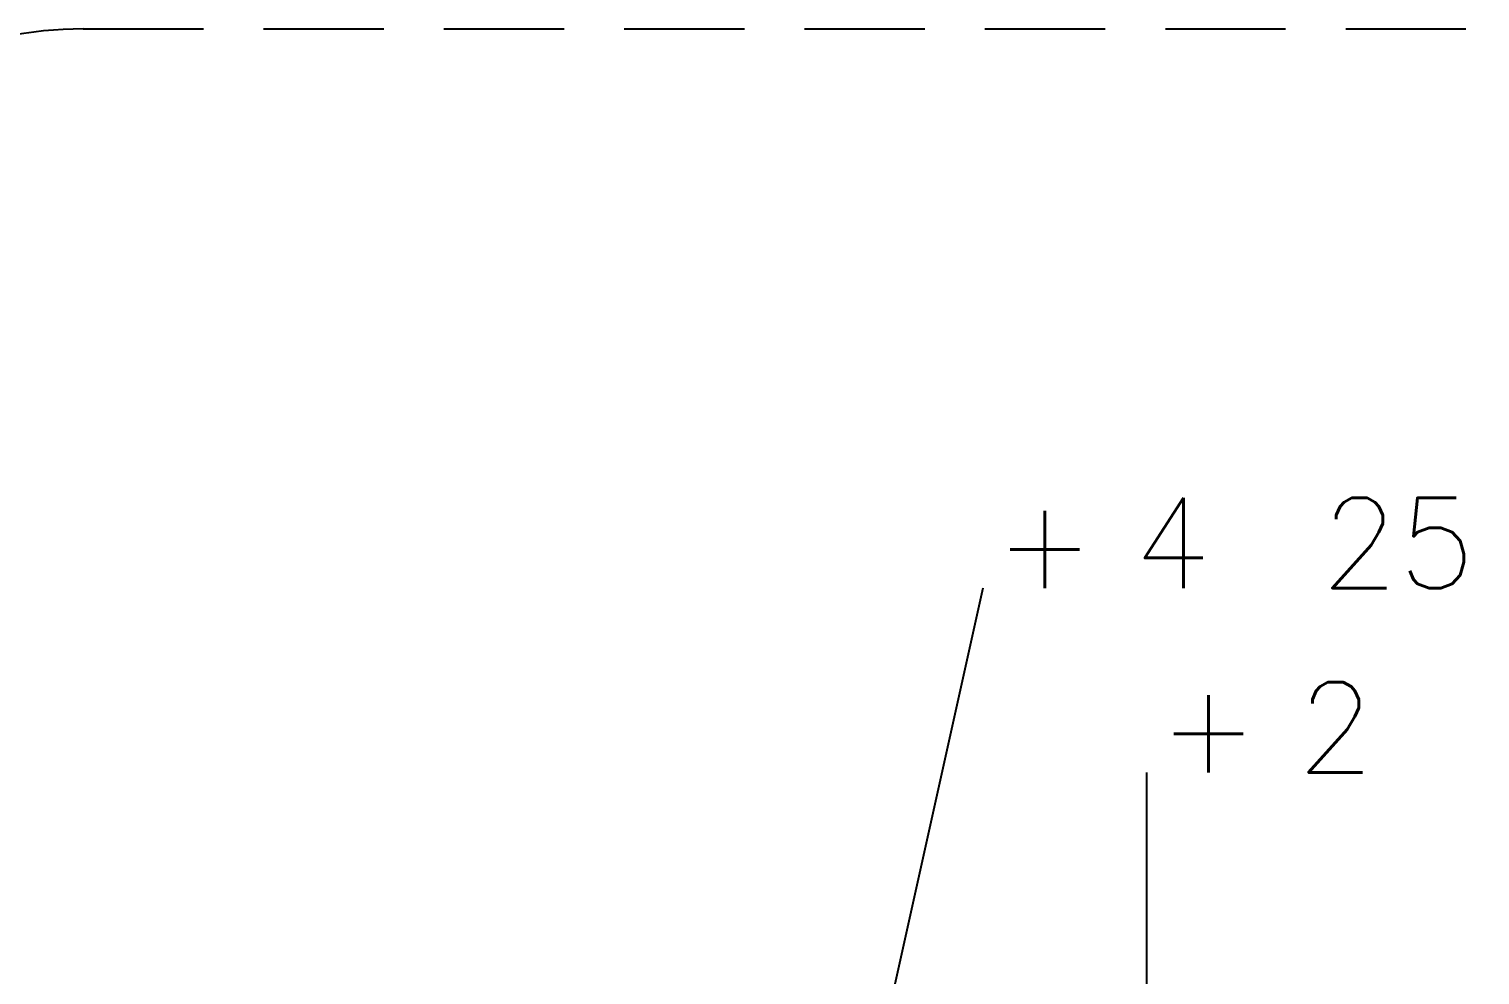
# Model space of a CAD drawing. Extents: x -9133 to 18268, y -11863 to 17290.
# Drawn here: x 470.6 to 651.6, y 3552.5 to 3670.5 of the extents above; entities that cross this region are included whole.
import ezdxf
from ezdxf.enums import TextEntityAlignment as Align

# ---------------------------------------------------------------- set-up
doc = ezdxf.new("R2010")
doc.units = 0
doc.header["$LTSCALE"] = 30
doc.header["$MEASUREMENT"] = 0
doc.linetypes.add('EJEG$0$DASHED', pattern=[0.75, 0.5, -0.25])
doc.layers.get('0').update_dxf_attribs({"linetype": 'CONTINUOUS'})
doc.layers.add('EJEG$0$CORTES', color=5, linetype='CONTINUOUS')
doc.layers.add('EJEG$0$RLA-FE', color=7, linetype='CONTINUOUS')
doc.styles.add('EJEG$0$RomanS', font='romans.shx', dxfattribs={"height": 11.25})

# ---------------------------------------------------------------- blocks, each defined once
blk = doc.blocks.new('*U167')
at = {"layer": 'EJEG$0$RLA-FE', "color": 3, "style": 'EJEG$0$RomanS', "flags": 8}
for tag, p in [('F=', (137.58, 36.32)), ('NUM', (151.98, 36.32))]:
    blk.add_attdef(tag, text='', height=11.25, dxfattribs=at).set_placement(p, align=Align.RIGHT)
at = {"layer": 'EJEG$0$RLA-FE', "color": 3, "style": 'EJEG$0$RomanS'}
for tag, p, flags in [('PHI', (155.88, 36.54), 14), ('DIAM', (165.74, 36.32), 12), ('MINUS', (187.75, 36.32), 13), ('MARK', (201.15, 36.32), 13), ('TEXTO_FE1', (204.45, 36.32), 8), ('TEXTO_FE2', (271.97, 36.34), 8), ('TIPO', (398.8, -75.78), 13), ('NVECES', (384.93, -94.72), 13), ('NUMFE', (388.86, -114.48), 13), ('CAPA', (397.06, -133.6), 13), ('DESPLAZA', (278.34, -151.59), 13), ('ESPACIO', (284.39, -169.95), 13), ('CANT', (298.23, -188.75), 13)]:
    blk.add_attdef(tag, p, '', height=11.25, dxfattribs=dict(at, flags=flags))
blk = doc.blocks.new('*U166')
at = {"layer": 'EJEG$0$RLA-FE', "color": 3, "style": 'EJEG$0$RomanS', "flags": 8}
for tag, p in [('F=', (117.17, 66.32)), ('NUM', (131.58, 66.32))]:
    blk.add_attdef(tag, text='', height=11.25, dxfattribs=at).set_placement(p, align=Align.RIGHT)
at = {"layer": 'EJEG$0$RLA-FE', "color": 3, "style": 'EJEG$0$RomanS'}
for tag, p, flags in [('PHI', (135.47, 66.54), 14), ('DIAM', (145.33, 66.32), 12), ('MINUS', (167.35, 66.32), 13), ('MARK', (180.74, 66.32), 13), ('TEXTO_FE1', (184.04, 66.32), 8), ('TEXTO_FE2', (251.56, 66.34), 8), ('TIPO', (353.8, -75.78), 13), ('NVECES', (339.93, -94.72), 13), ('NUMFE', (343.86, -114.48), 13), ('CAPA', (352.06, -133.6), 13), ('DESPLAZA', (278.34, -151.59), 13), ('ESPACIO', (284.39, -169.95), 13), ('CANT', (298.23, -188.75), 13)]:
    blk.add_attdef(tag, p, '', height=11.25, dxfattribs=dict(at, flags=flags))
blk = doc.blocks.new('EJEG')
at = {"layer": 'EJEG$0$CORTES', "color": 1, "linetype": 'EJEG$0$DASHED'}
blk.add_lwpolyline([(-1653.39, 1301.07), (-1153.21, 1301.07, -0.414214), (-1103.21, 1251.07), (-1103.21, 638.85, -0.414214), (-1153.21, 588.85), (-1653.39, 588.85, -0.414214), (-1703.39, 638.85), (-1703.39, 1251.07, -0.414214)], format="xyb", close=True, dxfattribs=at)
at = {"layer": 'EJEG$0$RLA-FE', "color": 2}
for p, q in [((-1541.16, 1231.32), (-1555.87, 1165)), ((-1520.75, 1208.32), (-1520.75, 1172))]:
    blk.add_line(p, q, dxfattribs=at)
at = {"layer": 'EJEG$0$RLA-FE'}
ref = blk.add_blockref('*U166', (-1644.32, 1165), dxfattribs=at)
ref.add_attrib('DIAM', '25', (-1498.99, 1231.32), dxfattribs={"color": 3, "height": 11.25, "style": 'EJEG$0$RomanS'})
ref.add_attrib('NUM', '4', dxfattribs={"color": 3, "height": 11.25, "style": 'EJEG$0$RomanS'}).set_placement((-1512.74, 1231.32), align=Align.RIGHT)
ref.add_attrib('F=', '+', dxfattribs={"color": 3, "height": 11.25, "style": 'EJEG$0$RomanS'}).set_placement((-1527.15, 1231.32), align=Align.RIGHT)
ref = blk.add_blockref('*U167', (-1644.32, 1172), dxfattribs=at)
ref.add_attrib('NUM', '2', dxfattribs={"color": 3, "height": 11.25, "style": 'EJEG$0$RomanS'}).set_placement((-1492.33, 1208.32), align=Align.RIGHT)
ref.add_attrib('F=', '+', dxfattribs={"color": 3, "height": 11.25, "style": 'EJEG$0$RomanS'}).set_placement((-1506.74, 1208.32), align=Align.RIGHT)

msp = doc.modelspace()

# ---------------------------------------------------------------- block references
msp.add_blockref('EJEG', (2130.72, 2369.47))

doc.saveas('drawing.dxf')
